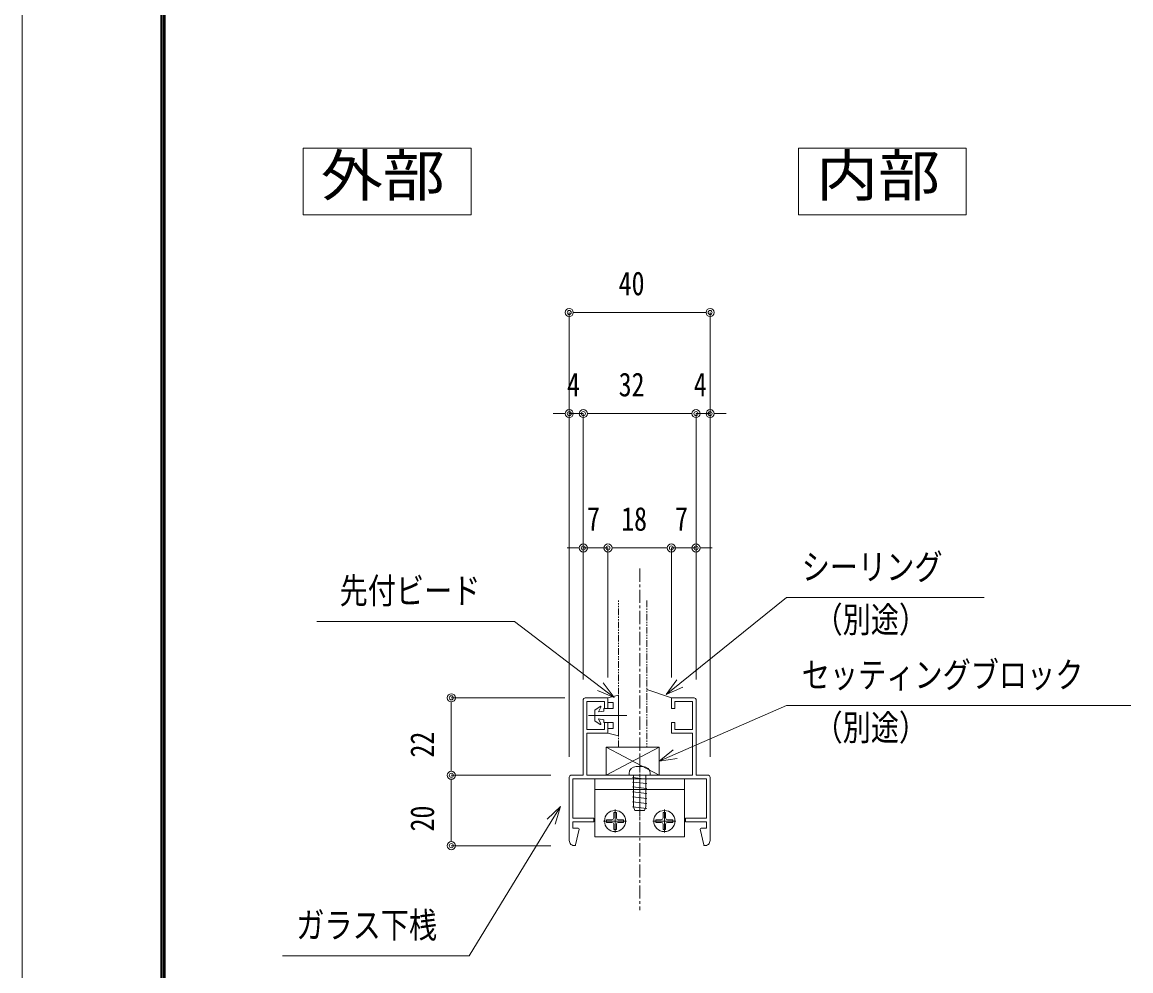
# Model space of a CAD drawing. Units: millimetres, scale not verified, with parts at other scales. Extents: x -3580 to 3580, y -1188 to 1188.
# Drawn here: x -3580 to -2950, y -874 to -335 of the extents above; entities that cross this region are included whole.
import ezdxf
from ezdxf.enums import TextEntityAlignment as Align

# ---------------------------------------------------------------- set-up
doc = ezdxf.new("R2010")
doc.units = ezdxf.units.MM
doc.header["$LTSCALE"] = 6
for name, pattern in [('USER1', [2, 1.25, -0.25, 0.25, -0.25]), ('USER2', [1.25, 0.625, -0.125, 0.125, -0.125, 0.125, -0.125]), ('USER3', [0.375, 0.25, -0.125])]:
    doc.linetypes.add(name, pattern=pattern)
for name, color, linetype, lineweight in [('0-0_0', 7, 'Continuous', 18), ('0-1_DEFPOINTS', 7, 'Continuous', 18), ('0-4_WAKU', 7, 'Continuous', 18), ('0-5_6_U+FF8A_U+FF6F_U+FF81_U+FF9D_U+FF78_U+FF9E', 4, 'Continuous', 18), ('0-6_51破線_U+FF71_U+FF99_U+FF90', 3, 'USER3', 18), ('0-8_3中心線', 2, 'USER1', 18), ('0-9_41_U+FF71_U+FF99_U+FF90', 6, 'Continuous', 18), ('0-A_1手摺寸法', 3, 'Continuous', 18), ('0-B_42_U+FF71_U+FF99_U+FF90部品', 6, 'Continuous', 18), ('0-C_P4-12', 7, 'Continuous', 18), ('0-D_CYAN', 4, 'Continuous', 18), ('0-E_2a', 1, 'USER2', 18)]:
    doc.layers.add(name, color=color, linetype=linetype, lineweight=lineweight)
doc.styles.add('ＭＳ ゴシック', font='')
doc.styles.get('ＭＳ ゴシック').set_extended_font_data('MS Gothic')

msp = doc.modelspace()

# ---------------------------------------------------------------- linework, layer by layer
at = {"layer": '0-0_0', "lineweight": 9}
for p, q in [((-3266.879, -499.741), (-3264.579, -499.741)), ((-3191.479, -499.741), (-3193.779, -499.741)), ((-3271.479, -557.172), (-3273.779, -557.172)), ((-3258.879, -557.172), (-3256.579, -557.172)), ((-3258.879, -557.172), (-3256.579, -557.172)), ((-3199.479, -557.172), (-3201.779, -557.172)), ((-3199.479, -557.172), (-3201.779, -557.172)), ((-3186.879, -557.172), (-3184.579, -557.172)), ((-3263.479, -633.519), (-3265.779, -633.519)), ((-3244.879, -633.519), (-3242.579, -633.519)), ((-3244.879, -633.519), (-3242.579, -633.519)), ((-3213.479, -633.519), (-3215.779, -633.519)), ((-3213.479, -633.519), (-3215.779, -633.519)), ((-3194.879, -633.519), (-3192.579, -633.519)), ((-3214.084, -716.769), (-3206.306, -710.485)), ((-3243.589, -718.39), (-3251.546, -712.333)), ((-3336.153, -720.945), (-3336.153, -723.245)), ((-3218.179, -754.645), (-3209.017, -750.637)), ((-3336.153, -760.345), (-3336.153, -758.045)), ((-3336.153, -764.945), (-3336.153, -767.245)), ((-3274.179, -780.421), (-3279.394, -788.954)), ((-3336.153, -800.345), (-3336.153, -798.045))]:
    msp.add_line(p, q, dxfattribs=at)
at = {"layer": '0-0_0'}
for points in [[(-3206.306, -710.485), (-3145.889, -661.677), (-3033.59, -661.677)], [(-3251.546, -712.333), (-3300.295, -675.224), (-3412.594, -675.224)], [(-3209.017, -750.637), (-3145.889, -723.022), (-2950.27, -723.022)], [(-3279.394, -788.954), (-3325.998, -865.208), (-3432.032, -865.208)]]:
    msp.add_lwpolyline(points, dxfattribs=at)
at = {"layer": '0-0_0', "lineweight": 9}
for points in [[(-3249.923, -710.201), (-3243.589, -718.39), (-3253.169, -714.465)], [(-3207.989, -708.401), (-3214.084, -716.769), (-3204.622, -712.569)], [(-3210.091, -748.182), (-3218.179, -754.645), (-3207.943, -753.092)], [(-3277.107, -790.351), (-3274.179, -780.421), (-3281.68, -787.557)]]:
    msp.add_lwpolyline(points, dxfattribs=at)
for centre, radius in [((-3269.179, -499.741), 2.3), ((-3269.179, -499.741), 1.15), ((-3189.179, -499.741), 2.3), ((-3189.179, -499.741), 1.15), ((-3269.179, -557.172), 2.3), ((-3269.179, -557.172), 1.15), ((-3261.179, -557.172), 2.3), ((-3261.179, -557.172), 2.3), ((-3261.179, -557.172), 1.15), ((-3261.179, -557.172), 1.15), ((-3197.179, -557.172), 2.3), ((-3197.179, -557.172), 2.3), ((-3197.179, -557.172), 1.15), ((-3197.179, -557.172), 1.15), ((-3189.179, -557.172), 2.3), ((-3189.179, -557.172), 1.15), ((-3261.179, -633.519), 2.3), ((-3261.179, -633.519), 1.15), ((-3247.179, -633.519), 2.3), ((-3247.179, -633.519), 2.3), ((-3247.179, -633.519), 1.15), ((-3247.179, -633.519), 1.15), ((-3211.179, -633.519), 2.3), ((-3211.179, -633.519), 2.3), ((-3211.179, -633.519), 1.15), ((-3211.179, -633.519), 1.15), ((-3197.179, -633.519), 2.3), ((-3197.179, -633.519), 1.15), ((-3336.153, -718.645), 2.3), ((-3336.153, -718.645), 1.15), ((-3336.153, -762.645), 2.3), ((-3336.153, -762.645), 2.3), ((-3336.153, -762.645), 1.15), ((-3336.153, -762.645), 1.15), ((-3336.153, -802.645), 2.3), ((-3336.153, -802.645), 1.15)]:
    msp.add_circle(centre, radius, dxfattribs=at)
at = {"layer": '0-1_DEFPOINTS', "color": 5}
msp.add_line((-3579.833, 1187.987), (-3579.833, -1188.013), dxfattribs=at)
at = {"layer": '0-4_WAKU'}
for p, q in [((-3501.033, 1133.187), (-3501.033, -1129.213)), ((-3500.433, 1132.587), (-3500.433, -1128.613)), ((-3499.833, 1131.987), (-3499.833, -1128.013)), ((-3499.233, 1131.387), (-3499.233, -1127.413)), ((-3498.633, 1130.787), (-3498.633, -1126.813))]:
    msp.add_line(p, q, dxfattribs=at)
at = {"layer": '0-5_6_U+FF8A_U+FF6F_U+FF81_U+FF9D_U+FF78_U+FF9E'}
for p, q in [((-3235.179, -761.645), (-3235.179, -762.245)), ((-3227.179, -757.645), (-3231.179, -757.645)), ((-3223.179, -761.645), (-3223.179, -762.245)), ((-3223.579, -762.645), (-3234.779, -762.645)), ((-3225.179, -764.771), (-3233.179, -763.832)), ((-3225.179, -764.771), (-3233.179, -763.832)), ((-3225.179, -767.405), (-3233.179, -766.467)), ((-3225.179, -767.405), (-3233.179, -766.467)), ((-3232.679, -762.645), (-3232.679, -780.645)), ((-3225.679, -762.645), (-3225.679, -780.645)), ((-3225.179, -770.224), (-3233.179, -769.286)), ((-3225.179, -770.224), (-3233.179, -769.286)), ((-3225.179, -773.043), (-3233.179, -772.105)), ((-3225.179, -773.043), (-3233.179, -772.105)), ((-3225.179, -775.863), (-3233.179, -774.924)), ((-3225.179, -775.863), (-3233.179, -774.924)), ((-3225.179, -778.682), (-3233.179, -777.743)), ((-3225.179, -778.682), (-3233.179, -777.743)), ((-3225.179, -781.501), (-3233.179, -780.563)), ((-3225.179, -781.501), (-3233.179, -780.563)), ((-3232.679, -780.645), (-3231.85, -782.645)), ((-3225.679, -780.645), (-3226.507, -782.645)), ((-3243.92, -783.837), (-3243.92, -786.895)), ((-3242.42, -783.837), (-3243.92, -783.837)), ((-3243.17, -795.245), (-3243.17, -782.045)), ((-3242.42, -783.837), (-3242.42, -786.895)), ((-3226.507, -782.645), (-3231.85, -782.645)), ((-3215.92, -783.837), (-3215.92, -786.895)), ((-3215.92, -783.837), (-3214.42, -783.837)), ((-3215.17, -795.245), (-3215.17, -782.045)), ((-3214.42, -783.837), (-3214.42, -786.895)), ((-3249.77, -788.645), (-3236.57, -788.645)), ((-3244.92, -787.895), (-3247.978, -787.895)), ((-3247.978, -789.395), (-3247.978, -787.895)), ((-3244.92, -789.395), (-3247.978, -789.395)), ((-3243.92, -793.453), (-3243.92, -790.395)), ((-3242.42, -793.453), (-3242.42, -790.395)), ((-3241.42, -787.895), (-3238.362, -787.895)), ((-3241.42, -789.395), (-3238.362, -789.395)), ((-3238.362, -789.395), (-3238.362, -787.895)), ((-3208.57, -788.645), (-3221.77, -788.645)), ((-3216.92, -787.895), (-3219.978, -787.895)), ((-3219.978, -789.395), (-3219.978, -787.895)), ((-3216.92, -789.395), (-3219.978, -789.395)), ((-3215.92, -793.453), (-3215.92, -790.395)), ((-3214.42, -793.453), (-3214.42, -790.395)), ((-3213.42, -787.895), (-3210.362, -787.895)), ((-3213.42, -789.395), (-3210.362, -789.395)), ((-3210.362, -789.395), (-3210.362, -787.895)), ((-3242.42, -793.453), (-3243.92, -793.453)), ((-3215.92, -793.453), (-3214.42, -793.453))]:
    msp.add_line(p, q, dxfattribs=at)
for centre in [(-3243.17, -788.645), (-3215.17, -788.645)]:
    msp.add_circle(centre, 6, dxfattribs=at)
for centre, radius, start, end in [((-3231.179, -761.645), 4, 90, 180), ((-3227.179, -761.645), 4, 0, 90), ((-3234.779, -762.245), 0.4, 180, 270), ((-3223.579, -762.245), 0.4, 270, 0), ((-3244.92, -786.895), 1, 270, 0), ((-3241.42, -786.895), 1, 180, 270), ((-3216.92, -786.895), 1, 270, 0), ((-3213.42, -786.895), 1, 180, 270), ((-3244.92, -790.395), 1, 0, 90), ((-3241.42, -790.395), 1, 90, 180), ((-3216.92, -790.395), 1, 0, 90), ((-3213.42, -790.395), 1, 90, 180)]:
    msp.add_arc(centre, radius, start, end, dxfattribs=at)
at = {"layer": '0-6_51破線_U+FF71_U+FF99_U+FF90'}
msp.add_line((-3229.179, -750.66), (-3229.179, -788.967), dxfattribs=at)
at = {"layer": '0-8_3中心線'}
msp.add_line((-3229.179, -645.236), (-3229.179, -839.283), dxfattribs=at)
at = {"layer": '0-9_41_U+FF71_U+FF99_U+FF90'}
for p, q in [((-3261.179, -762.645), (-3261.179, -719.645)), ((-3247.179, -718.645), (-3260.179, -718.645)), ((-3259.179, -736.645), (-3259.179, -720.645)), ((-3249.179, -720.645), (-3259.179, -720.645)), ((-3249.179, -724.645), (-3249.179, -720.645)), ((-3247.179, -724.645), (-3247.179, -718.645)), ((-3211.179, -724.645), (-3211.179, -718.645)), ((-3211.179, -718.645), (-3198.179, -718.645)), ((-3209.179, -724.645), (-3209.179, -720.645)), ((-3209.179, -720.645), (-3199.179, -720.645)), ((-3199.179, -736.645), (-3199.179, -720.645)), ((-3197.179, -762.645), (-3197.179, -719.645)), ((-3247.179, -724.645), (-3249.179, -724.645)), ((-3211.179, -724.645), (-3209.179, -724.645)), ((-3247.179, -732.645), (-3249.179, -732.645)), ((-3247.179, -732.645), (-3247.179, -738.645)), ((-3211.179, -732.645), (-3211.179, -738.645)), ((-3211.179, -732.645), (-3209.179, -732.645)), ((-3259.179, -762.645), (-3259.179, -738.645)), ((-3247.179, -738.645), (-3259.179, -738.645)), ((-3211.179, -738.645), (-3199.179, -738.645)), ((-3199.179, -762.645), (-3199.179, -738.645)), ((-3269.179, -765.645), (-3269.179, -763.645)), ((-3269.179, -765.645), (-3269.179, -799.645)), ((-3261.179, -762.645), (-3268.179, -762.645)), ((-3191.179, -764.645), (-3267.179, -764.645)), ((-3199.179, -762.645), (-3259.179, -762.645)), ((-3197.179, -762.645), (-3190.179, -762.645)), ((-3191.179, -764.645), (-3191.179, -773.044)), ((-3191.179, -764.645), (-3191.179, -787.045)), ((-3189.179, -765.645), (-3189.179, -763.645)), ((-3189.179, -765.645), (-3189.179, -799.645)), ((-3267.179, -773.044), (-3267.179, -787.045)), ((-3189.179, -773.044), (-3189.179, -799.645)), ((-3267.179, -787.045), (-3255.179, -787.045)), ((-3267.179, -789.045), (-3255.179, -789.045)), ((-3267.179, -789.045), (-3255.179, -789.045)), ((-3267.179, -789.045), (-3267.179, -792.645)), ((-3267.179, -789.045), (-3267.179, -792.645)), ((-3267.179, -792.645), (-3264.179, -792.645)), ((-3263.579, -793.245), (-3265.579, -802.245)), ((-3255.179, -787.045), (-3255.179, -789.045)), ((-3255.179, -787.045), (-3255.179, -789.045)), ((-3203.179, -787.045), (-3203.179, -789.045)), ((-3203.179, -787.045), (-3203.179, -789.045)), ((-3191.179, -787.045), (-3203.179, -787.045)), ((-3191.179, -787.045), (-3203.179, -787.045)), ((-3191.179, -789.045), (-3203.179, -789.045)), ((-3191.179, -789.045), (-3203.179, -789.045)), ((-3194.779, -793.245), (-3192.779, -802.245))]:
    msp.add_line(p, q, dxfattribs=at)
for points in [[(-3249.179, -732.645), (-3249.179, -736.645), (-3259.179, -736.645)], [(-3209.179, -732.645), (-3209.179, -736.645), (-3199.179, -736.645)], [(-3267.179, -764.645), (-3267.179, -787.045), (-3255.179, -787.045)], [(-3191.179, -789.045), (-3191.179, -792.645), (-3194.179, -792.645)], [(-3191.179, -789.045), (-3191.179, -792.645), (-3194.047, -792.645)]]:
    msp.add_lwpolyline(points, dxfattribs=at)
for centre, radius, start, end in [((-3260.179, -719.645), 1, 90, 180), ((-3198.179, -719.645), 1, 0, 90), ((-3268.179, -763.645), 1, 90, 180), ((-3190.179, -763.645), 1, 0, 90), ((-3264.179, -793.245), 0.6, 0, 90), ((-3194.179, -793.245), 0.6, 90, 180), ((-3266.179, -799.645), 3, 180, 275.99682), ((-3265.979, -802.245), 0.4, 286.47213, 360), ((-3192.379, -802.245), 0.4, 180, 253.52787), ((-3192.179, -799.645), 3, 264.00318, 0)]:
    msp.add_arc(centre, radius, start, end, dxfattribs=at)
at = {"layer": '0-A_1手摺寸法'}
for p, q in [((-3269.179, -752.145), (-3269.179, -499.741)), ((-3264.579, -499.741), (-3193.779, -499.741)), ((-3189.179, -752.145), (-3189.179, -499.741)), ((-3273.779, -557.172), (-3278.379, -557.172)), ((-3269.179, -752.145), (-3269.179, -557.172)), ((-3269.179, -557.172), (-3261.179, -557.172)), ((-3261.179, -708.145), (-3261.179, -557.172)), ((-3261.179, -708.145), (-3261.179, -557.172)), ((-3256.579, -557.172), (-3201.779, -557.172)), ((-3256.579, -557.172), (-3251.979, -557.172)), ((-3201.779, -557.172), (-3206.379, -557.172)), ((-3197.179, -708.145), (-3197.179, -557.172)), ((-3197.179, -708.145), (-3197.179, -557.172)), ((-3197.179, -557.172), (-3189.179, -557.172)), ((-3189.179, -752.145), (-3189.179, -557.172)), ((-3184.579, -557.172), (-3179.979, -557.172)), ((-3265.779, -633.519), (-3270.379, -633.519)), ((-3261.179, -708.145), (-3261.179, -633.519)), ((-3247.179, -633.519), (-3261.179, -633.519)), ((-3247.179, -707.145), (-3247.179, -633.519)), ((-3247.179, -707.145), (-3247.179, -633.519)), ((-3242.579, -633.519), (-3215.779, -633.519)), ((-3242.579, -633.519), (-3237.979, -633.519)), ((-3215.779, -633.519), (-3220.379, -633.519)), ((-3211.179, -707.145), (-3211.179, -633.519)), ((-3211.179, -707.145), (-3211.179, -633.519)), ((-3211.179, -633.519), (-3197.179, -633.519)), ((-3197.179, -708.145), (-3197.179, -633.519)), ((-3192.579, -633.519), (-3187.979, -633.519)), ((-3241.179, -717.045), (-3247.179, -718.645)), ((-3241.179, -717.045), (-3241.179, -740.245)), ((-3271.679, -718.645), (-3336.153, -718.645)), ((-3336.153, -758.045), (-3336.153, -723.245)), ((-3254.579, -725.645), (-3251.642, -723.493)), ((-3251.204, -723.865), (-3252.579, -726.645)), ((-3247.179, -718.645), (-3247.179, -721.245)), ((-3244.179, -721.245), (-3247.179, -721.245)), ((-3244.179, -721.245), (-3244.179, -724.645)), ((-3236.45, -728.645), (-3258.177, -728.645)), ((-3254.579, -725.645), (-3254.579, -731.645)), ((-3252.579, -726.645), (-3249.579, -726.145)), ((-3249.579, -724.645), (-3249.579, -726.145)), ((-3244.179, -724.645), (-3249.579, -724.645)), ((-3254.579, -731.645), (-3251.642, -733.797)), ((-3252.579, -730.645), (-3249.579, -731.145)), ((-3252.579, -730.645), (-3251.204, -733.425)), ((-3249.579, -731.145), (-3249.579, -732.645)), ((-3244.179, -732.645), (-3249.579, -732.645)), ((-3247.179, -736.045), (-3247.179, -738.645)), ((-3244.179, -736.045), (-3247.179, -736.045)), ((-3244.179, -732.645), (-3244.179, -736.045)), ((-3241.179, -740.245), (-3247.179, -738.645)), ((-3218.179, -746.645), (-3248.179, -762.645)), ((-3248.179, -746.645), (-3218.179, -762.645)), ((-3279.679, -762.645), (-3336.153, -762.645)), ((-3279.679, -762.645), (-3336.153, -762.645)), ((-3336.153, -767.245), (-3336.153, -798.045)), ((-3279.679, -802.645), (-3336.153, -802.645))]:
    msp.add_line(p, q, dxfattribs=at)
msp.add_lwpolyline([(-3218.179, -746.645), (-3248.179, -746.645), (-3248.179, -762.645), (-3218.179, -762.645)], close=True, dxfattribs=at)
for centre, start, end in [((-3251.479, -723.745), 336.37062, 122.90524), ((-3251.479, -733.545), 237.09476, 23.62938)]:
    msp.add_arc(centre, 0.3, start, end, dxfattribs=at)
at = {"layer": '0-B_42_U+FF71_U+FF99_U+FF90部品'}
for p, q in [((-3254.67, -764.645), (-3254.67, -797.645)), ((-3203.67, -764.645), (-3203.67, -797.645)), ((-3203.67, -770.645), (-3254.67, -770.645)), ((-3203.67, -797.645), (-3254.67, -797.645))]:
    msp.add_line(p, q, dxfattribs=at)
at = {"layer": '0-C_P4-12'}
for p, q in [((-3420.284, -406.323), (-3420.284, -444.333)), ((-3139.043, -406.323), (-3139.043, -444.333))]:
    msp.add_line(p, q, dxfattribs=at)
for points in [[(-3420.284, -444.333), (-3324.959, -444.333), (-3324.959, -406.323), (-3420.284, -406.323)], [(-3139.043, -444.333), (-3043.717, -444.333), (-3043.717, -406.323), (-3139.043, -406.323)]]:
    msp.add_lwpolyline(points, dxfattribs=at)
at = {"layer": '0-D_CYAN'}
msp.add_line((-3211.179, -718.645), (-3225.179, -713.832), dxfattribs=at)
at = {"layer": '0-E_2a'}
msp.add_line((-3241.179, -746.645), (-3241.179, -663.439), dxfattribs=at)
msp.add_lwpolyline([(-3225.179, -663.439), (-3225.179, -746.645), (-3241.179, -746.645)], dxfattribs=at)

# ---------------------------------------------------------------- texts
at = {"layer": '0-0_0', "style": 'ＭＳ ゴシック', "width": 0.8}
for s, p in [('シーリング', (-3137.154, -655.974)), ('先付ビード', (-3399.592, -669.521)), ('（別途）', (-3129.919, -685.906)), ('セッティングブロック', (-3137.154, -717.32)), ('（別途）', (-3129.919, -747.252)), ('ガラス下桟', (-3424.191, -859.505))]:
    msp.add_text(s, height=14.66, dxfattribs=at).set_placement(p, align=Align.BOTTOM_LEFT)
at = {"layer": '0-A_1手摺寸法', "color": 7, "style": 'ＭＳ ゴシック', "width": 0.8}
for s, p in [('40', (-3241.095, -493.991)), ('4', (-3270.436, -551.422)), ('32', (-3241.095, -551.422)), ('4', (-3198.436, -551.422)), ('7', (-3259.086, -627.769)), ('18', (-3239.693, -627.769)), ('7', (-3209.086, -627.769))]:
    msp.add_text(s, height=13.49, dxfattribs=at).set_placement(p, align=Align.BOTTOM_LEFT)
for s, p in [('22', (-3341.903, -752.561)), ('20', (-3341.903, -794.561))]:
    msp.add_text(s, height=13.49, rotation=90, dxfattribs=at).set_placement(p, align=Align.BOTTOM_LEFT)
at = {"layer": '0-C_P4-12', "style": 'ＭＳ ゴシック', "width": 1.1}
for s, p in [('外部', (-3410.225, -440.701)), ('内部', (-3128.984, -440.7))]:
    msp.add_text(s, height=23.46, dxfattribs=at).set_placement(p, align=Align.BOTTOM_LEFT)

doc.saveas('drawing.dxf')
